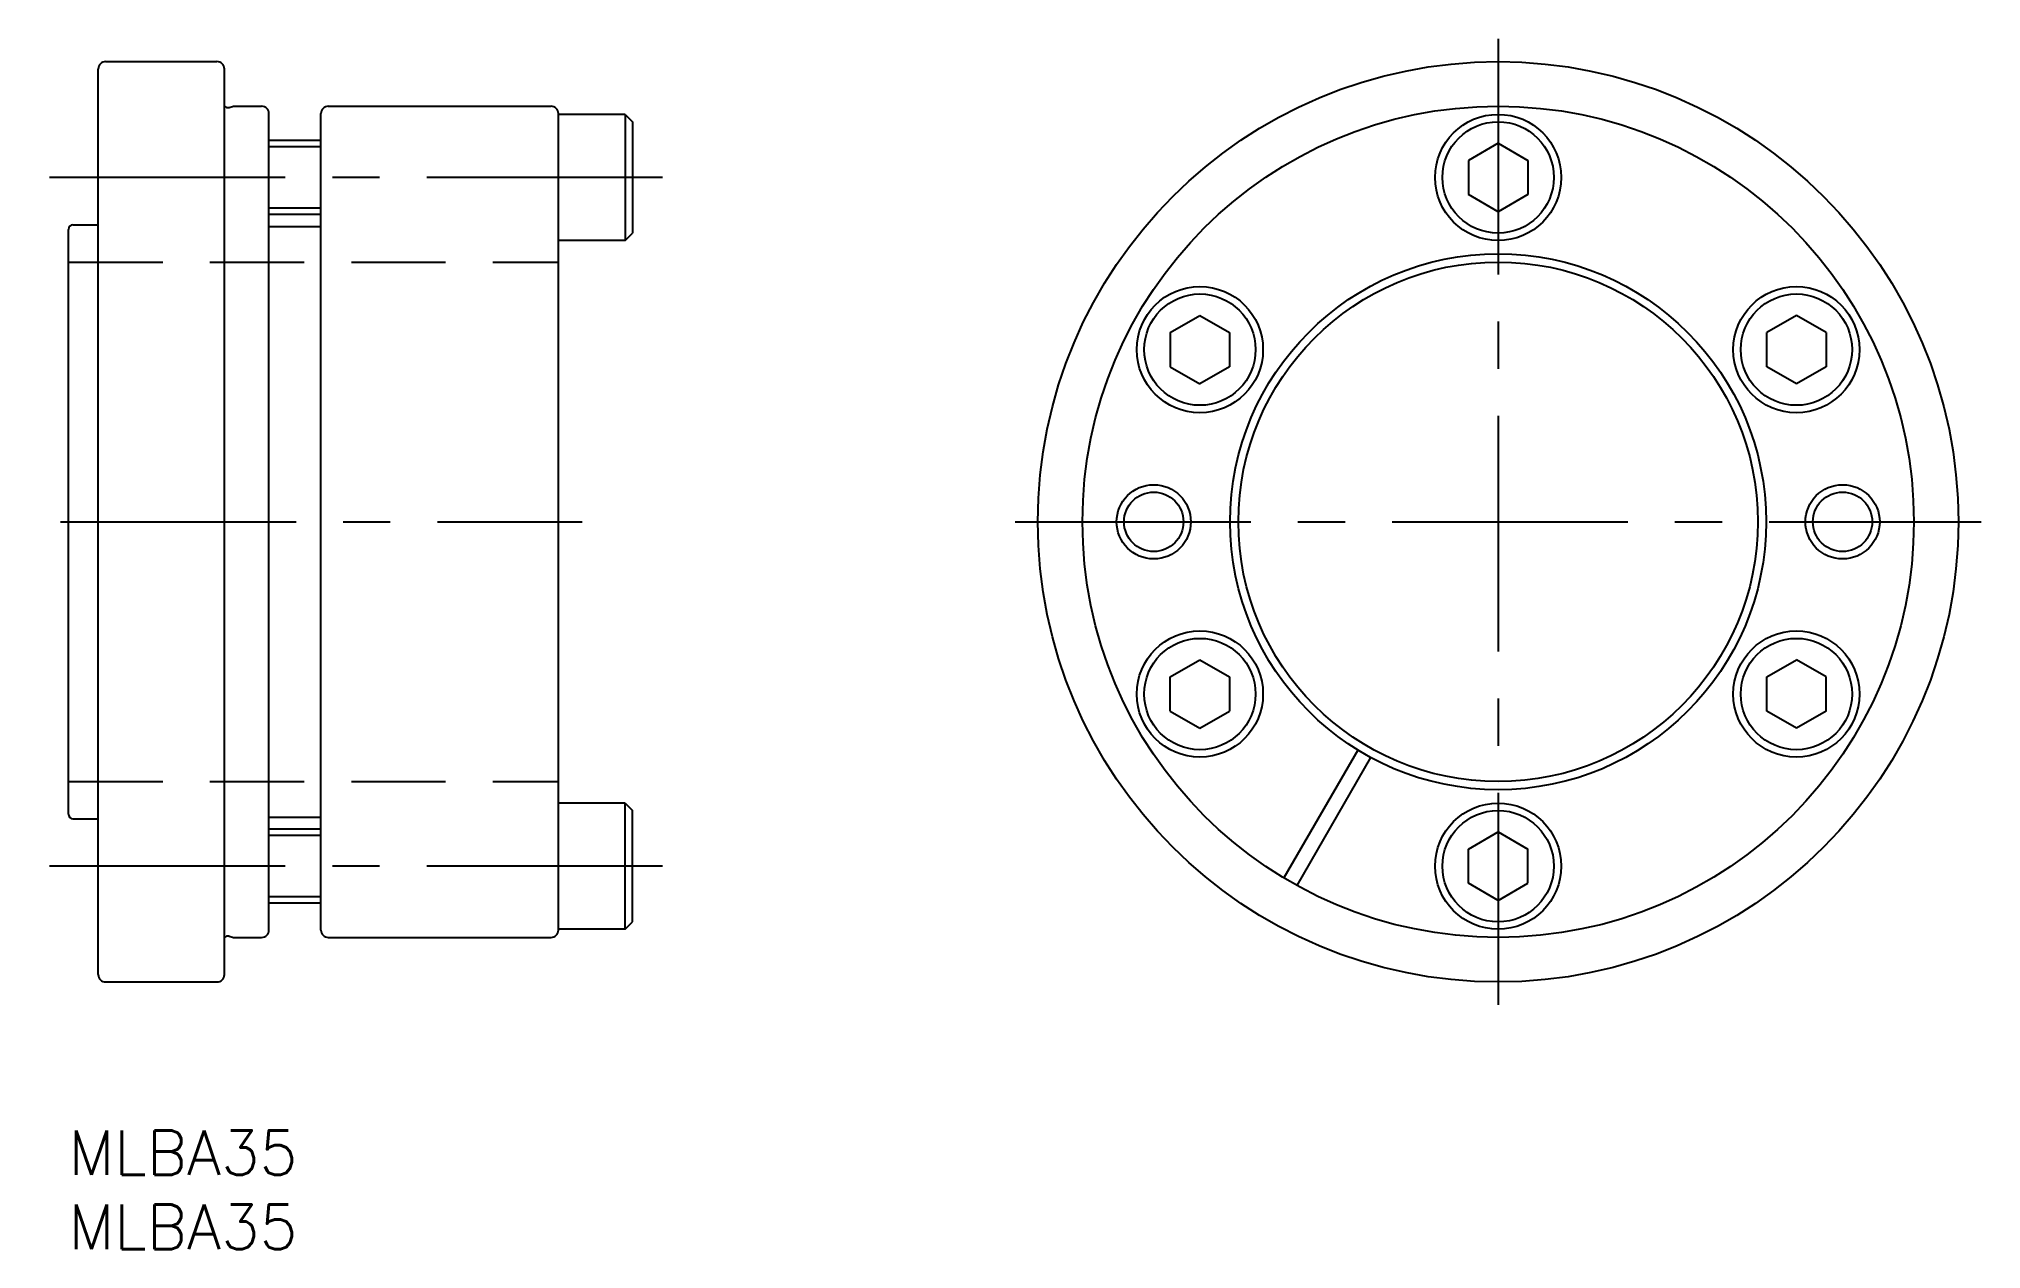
# Model space of a CAD drawing. Extents: x -2 to 129, y -8 to 74.
import ezdxf

# ---------------------------------------------------------------- set-up
doc = ezdxf.new("R2010")
doc.units = 0
doc.header["$LTSCALE"] = 0.5
doc.linetypes.add('CENTER', pattern=[50.8, 31.75, -6.35, 6.35, -6.35])
doc.linetypes.add('DASHED', pattern=[19.05, 12.7, -6.35])
for name, color, linetype in [('MSM_CENTER', 1, 'CENTER'), ('MSM_CONTINUOUS', 7, 'CONTINUOUS'), ('MSM_DASHED', 4, 'DASHED'), ('MSM_NARROW', 5, 'CONTINUOUS'), ('MSM_PART_NUMBER', 7, 'CONTINUOUS')]:
    doc.layers.add(name, color=color, linetype=linetype)
doc.styles.get("Standard").update_dxf_attribs({"font": 'txt.shx', "height": 3, "bigfont": 'bigfont.shx'})

msp = doc.modelspace()

# ---------------------------------------------------------------- linework, layer by layer
at = {"layer": 'MSM_CENTER'}
for p, q in [((96.3, 73.54), (96.3, 8.46)), ((40, 64.2), (-2, 64.2)), ((-0.55, 41), (34.59, 41)), ((63.76, 41), (128.84, 41)), ((40, 17.8), (-2, 17.8))]:
    msp.add_line(p, q, dxfattribs=at)
at = {"layer": 'MSM_CONTINUOUS'}
for p, q in [((2.5, 72), (10, 72)), ((2, 10.5), (2, 71.5)), ((10.5, 10.5), (10.5, 71.5)), ((10.81, 68.92), (11.11, 69)), ((11.11, 69), (13, 69)), ((13.5, 13.5), (13.5, 68.5)), ((17, 13.5), (17, 68.5)), ((17.5, 69), (32.5, 69)), ((33, 13.5), (33, 68.5)), ((37.5, 68.45), (33, 68.45)), ((37.5, 68.45), (37.5, 59.95)), ((37.5, 68.45), (38, 67.95)), ((38, 67.95), (38, 60.45)), ((17, 66.7), (13.5, 66.7)), ((96.3, 66.51), (94.3, 65.35)), ((96.3, 66.51), (98.3, 65.35)), ((94.3, 65.35), (94.3, 63.05)), ((98.3, 65.35), (98.3, 63.05)), ((96.3, 61.89), (94.3, 63.05)), ((98.3, 63.05), (96.3, 61.89)), ((17, 61.7), (13.5, 61.7)), ((0, 21.3), (0, 60.7)), ((0.3, 61), (2, 61)), ((13.5, 60.9), (17, 60.9)), ((37.5, 59.95), (38, 60.45)), ((37.5, 59.95), (33, 59.95)), ((74.21, 53.75), (76.21, 54.91)), ((74.21, 53.75), (74.21, 51.45)), ((76.21, 54.91), (78.21, 53.75)), ((78.21, 53.75), (78.21, 51.45)), ((116.39, 54.91), (114.39, 53.75)), ((114.39, 51.45), (114.39, 53.75)), ((118.39, 53.75), (116.39, 54.91)), ((118.39, 53.75), (118.39, 51.45)), ((74.21, 51.45), (76.21, 50.29)), ((78.21, 51.45), (76.21, 50.29)), ((116.39, 50.29), (114.39, 51.45)), ((118.39, 51.45), (116.39, 50.29)), ((74.21, 30.55), (76.21, 31.71)), ((76.21, 31.71), (78.21, 30.55)), ((114.39, 30.55), (116.39, 31.71)), ((118.39, 30.55), (116.39, 31.71)), ((74.21, 28.25), (74.21, 30.55)), ((78.21, 30.55), (78.21, 28.25)), ((114.39, 28.25), (114.39, 30.55)), ((118.39, 28.25), (118.39, 30.55)), ((74.21, 28.25), (76.21, 27.09)), ((76.21, 27.09), (78.21, 28.25)), ((116.39, 27.09), (114.39, 28.25)), ((118.39, 28.25), (116.39, 27.09)), ((86.84, 25.62), (81.87, 17.01)), ((87.71, 25.12), (82.73, 16.51)), ((0.3, 21), (2, 21)), ((13.5, 21.1), (17, 21.1)), ((37.5, 22.05), (33, 22.05)), ((37.5, 13.55), (37.5, 22.05)), ((37.5, 22.05), (38, 21.55)), ((38, 14.05), (38, 21.55)), ((17, 20.3), (13.5, 20.3)), ((94.3, 18.95), (96.3, 20.11)), ((96.3, 20.11), (98.3, 18.95)), ((94.3, 16.65), (94.3, 18.95)), ((98.3, 16.65), (98.3, 18.95)), ((96.3, 15.49), (94.3, 16.65)), ((96.3, 15.49), (98.3, 16.65)), ((17, 15.3), (13.5, 15.3)), ((37.5, 13.55), (33, 13.55)), ((37.5, 13.55), (38, 14.05)), ((10.81, 13.08), (11.11, 13)), ((11.11, 13), (13, 13)), ((17.5, 13), (32.5, 13)), ((2.5, 10), (10, 10))]:
    msp.add_line(p, q, dxfattribs=at)
for centre, radius in [((96.3, 41), 31), ((96.3, 41), 28), ((96.3, 64.2), 4.25), ((96.3, 64.2), 3.75), ((96.3, 41), 18.05), ((96.3, 41), 17.5), ((76.21, 52.6), 4.25), ((76.21, 52.6), 3.75), ((116.39, 52.6), 4.25), ((116.39, 52.6), 3.75), ((73.1, 41), 2), ((119.5, 41), 2), ((76.21, 29.4), 4.25), ((76.21, 29.4), 3.75), ((116.39, 29.4), 4.25), ((116.39, 29.4), 3.75), ((96.3, 17.8), 4.25), ((96.3, 17.8), 3.75)]:
    msp.add_circle(centre, radius, dxfattribs=at)
for centre, radius, start, end in [((2.5, 71.5), 0.5, 90, 180), ((10, 71.5), 0.5, 0, 90), ((10.73, 69.23), 0.32, 224.2809, 285), ((13, 68.5), 0.5, 0, 90), ((17.5, 68.5), 0.5, 90, 180), ((32.5, 68.5), 0.5, 0, 90), ((0.3, 60.7), 0.3, 90, 180), ((0.3, 21.3), 0.3, 180, 270), ((10.73, 12.77), 0.32, 75, 135.7191), ((13, 13.5), 0.5, 270, 0), ((17.5, 13.5), 0.5, 180, 270), ((32.5, 13.5), 0.5, 270, 0), ((2.5, 10.5), 0.5, 180, 270), ((10, 10.5), 0.5, 270, 0)]:
    msp.add_arc(centre, radius, start, end, dxfattribs=at)
at = {"layer": 'MSM_DASHED'}
for p, q in [((0, 58.5), (33, 58.5)), ((0, 23.5), (33, 23.5))]:
    msp.add_line(p, q, dxfattribs=at)
at = {"layer": 'MSM_NARROW'}
for p, q in [((17, 66.27), (13.5, 66.27)), ((17, 62.13), (13.5, 62.13)), ((17, 19.87), (13.5, 19.87)), ((17, 15.73), (13.5, 15.73))]:
    msp.add_line(p, q, dxfattribs=at)
for centre in [(73.1, 41), (119.5, 41)]:
    msp.add_circle(centre, 2.5, dxfattribs=at)

# ---------------------------------------------------------------- texts
at = {"layer": 'MSM_PART_NUMBER', "char_height": 3, "attachment_point": 1}
for insert in [(0, 0), (0, -5)]:
    msp.add_mtext_dynamic_manual_height_columns('{MLBA35}', width=121.0942, gutter_width=15, heights=[0], dxfattribs=dict(at, insert=insert))

doc.saveas('drawing.dxf')
